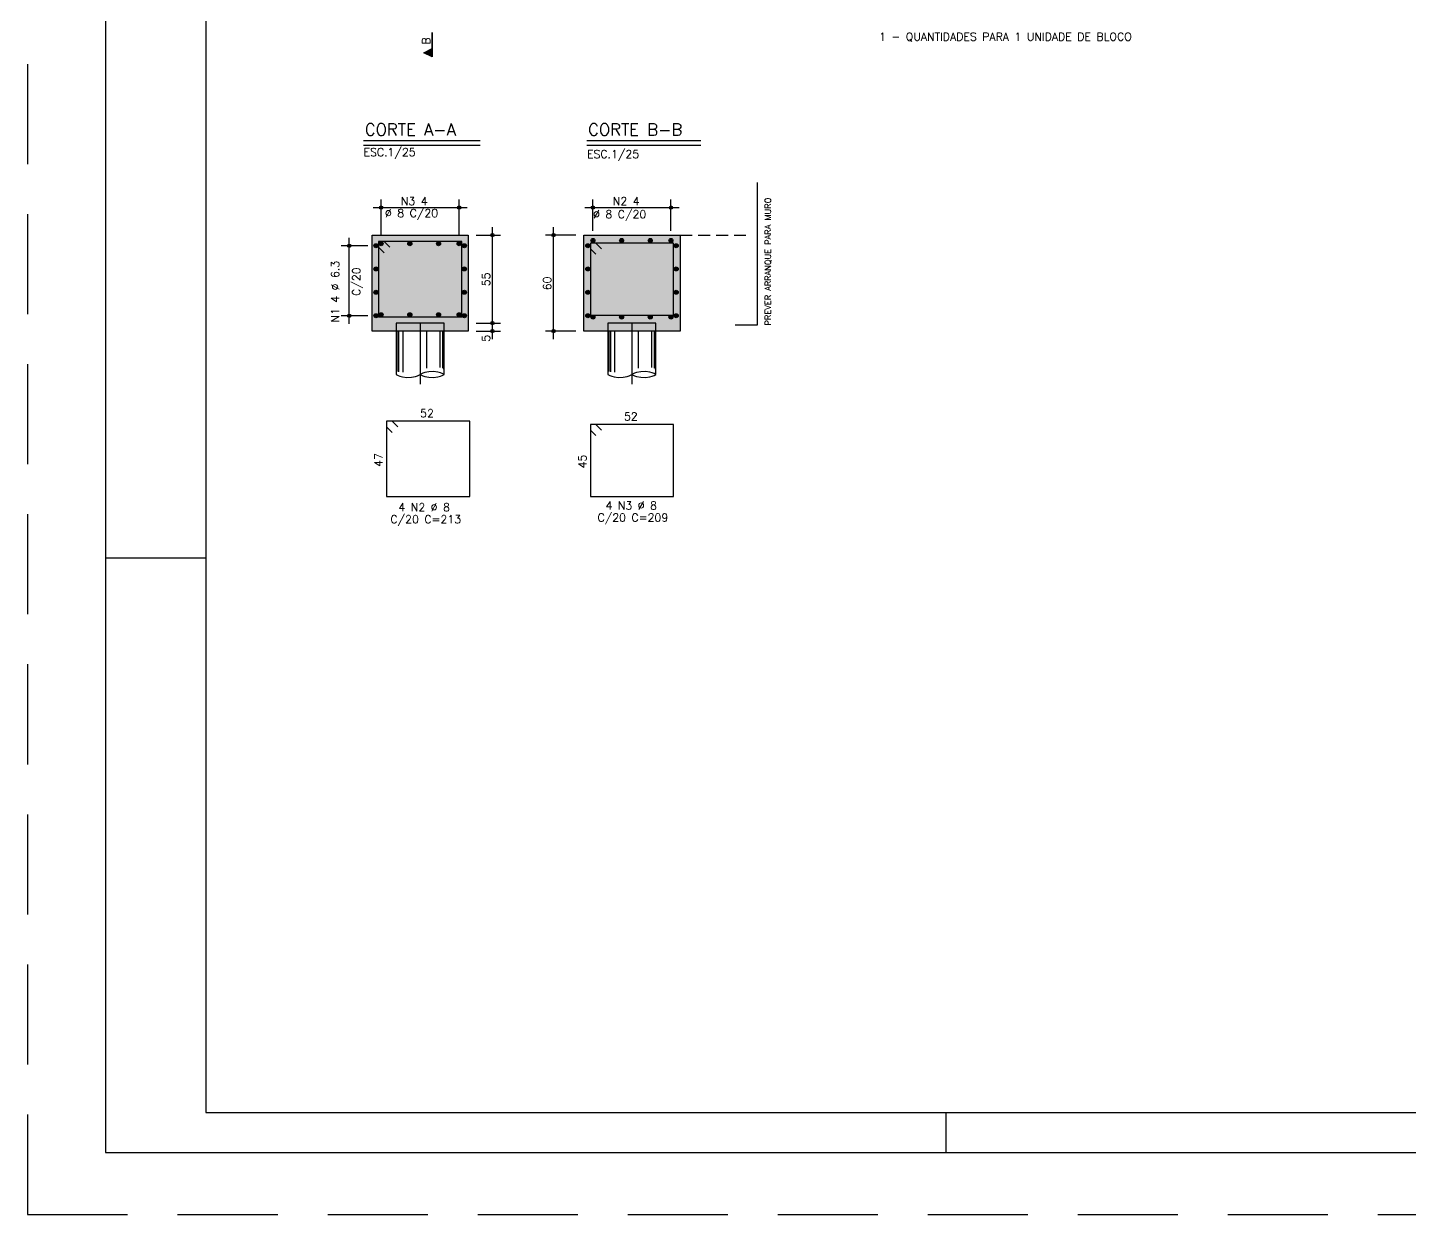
# Model space of a CAD drawing. Extents: x -1.9 to 86, y -1.2 to 61.3.
# Drawn here: x -1.95 to 32.59, y -1.19 to 28.47 of the extents above; entities that cross this region are included whole.
import ezdxf

# ---------------------------------------------------------------- set-up
doc = ezdxf.new("R2010")
doc.units = 0
doc.header["$MEASUREMENT"] = 0
doc.linetypes.add('ESTILO_TQS_0001', pattern=[0.45, 0.3, -0.15])
doc.linetypes.add('HIDDEN', pattern=[0.375, 0.25, -0.125])
doc.layers.get('0').update_dxf_attribs({"linetype": 'CONTINUOUS'})
doc.layers.get('Defpoints').update_dxf_attribs({"linetype": 'CONTINUOUS'})
for name, color, linetype in [('ARQ_FOLHA', 7, 'CONTINUOUS'), ('PENA_01', 1, 'CONTINUOUS'), ('PENA_02', 2, 'CONTINUOUS'), ('PENA_03', 3, 'CONTINUOUS'), ('PENA_04', 4, 'CONTINUOUS'), ('PENA_05', 5, 'CONTINUOUS'), ('PENA_10', 253, 'CONTINUOUS')]:
    doc.layers.add(name, color=color, linetype=linetype)
doc.styles.get("Standard").update_dxf_attribs({"font": 'ROMANS.SHX'})

# ---------------------------------------------------------------- blocks, each defined once
blk = doc.blocks.new('FOLHA A1 - 841 X 594')
at = {"layer": 'ARQ_FOLHA', "color": 1}
for p, q in [((-816, 148.5), (-841, 148.5)), ((-631, 10), (-631, 0))]:
    blk.add_line(p, q, dxfattribs=at)
for points in [[(-841, 0), (0, 0), (0, 594), (-841, 594)], [(-816, 10), (-10, 10), (-10, 584), (-816, 584)]]:
    blk.add_lwpolyline(points, close=True, dxfattribs=at)
at = {"layer": 'Defpoints', "color": 8, "linetype": 'HIDDEN', "ltscale": 100}
blk.add_lwpolyline([(-860.5, 609.5), (-860.5, -15.5), (19.5, -15.5), (19.5, 609.5)], close=True, dxfattribs=at)
blk = doc.blocks.new('*U23')
blk.add_blockref('FOLHA A1 - 841 X 594', (0, 0))

msp = doc.modelspace()

# ---------------------------------------------------------------- linework, layer by layer
at = {"layer": 'PENA_01', "linetype": 'Continuous'}
for p, q in [((6.448, 25.651), (9.363, 25.651)), ((12.029, 25.651), (14.879, 25.651)), ((6.886, 23.272), (6.886, 24.176)), ((8.836, 23.272), (8.836, 24.176)), ((12.181, 23.392), (12.181, 24.176)), ((14.131, 23.392), (14.131, 24.176)), ((6.686, 23.976), (9.036, 23.976)), ((11.981, 23.976), (14.331, 23.976)), ((9.667, 20.887), (9.667, 23.487)), ((11.196, 20.687), (11.196, 23.487)), ((6.088, 21.072), (6.088, 23.222)), ((9.261, 23.287), (9.867, 23.287)), ((11.756, 23.287), (10.996, 23.287)), ((6.556, 23.022), (5.888, 23.022)), ((6.556, 21.272), (5.888, 21.272)), ((9.261, 21.087), (9.867, 21.087)), ((9.261, 21.087), (9.867, 21.087)), ((9.667, 20.687), (9.667, 21.287)), ((9.261, 20.887), (9.867, 20.887)), ((11.756, 20.887), (10.996, 20.887))]:
    msp.add_line(p, q, dxfattribs=at)
at = {"layer": 'PENA_01', "linetype": 'ESTILO_TQS_0001'}
msp.add_line((14.356, 23.287), (16.001, 23.287), dxfattribs=at)
at = {"layer": 'PENA_02', "linetype": 'Continuous'}
for centre, radius in [((6.886, 23.976), 0.0416), ((6.886, 23.976), 0.0208), ((8.836, 23.976), 0.0416), ((8.836, 23.976), 0.0208), ((12.181, 23.976), 0.0416), ((12.181, 23.976), 0.0208), ((14.131, 23.976), 0.0416), ((14.131, 23.976), 0.0208), ((9.667, 23.287), 0.04), ((9.667, 23.287), 0.02), ((11.196, 23.287), 0.04), ((11.196, 23.287), 0.02), ((6.088, 23.022), 0.0416), ((6.088, 23.022), 0.0208), ((6.088, 21.272), 0.0416), ((6.088, 21.272), 0.0208), ((9.667, 21.087), 0.04), ((9.667, 21.087), 0.04), ((9.667, 21.087), 0.02), ((9.667, 21.087), 0.02), ((9.667, 20.887), 0.04), ((9.667, 20.887), 0.02), ((11.196, 20.887), 0.04), ((11.196, 20.887), 0.02)]:
    msp.add_circle(centre, radius, dxfattribs=at)
at = {"layer": 'PENA_03', "linetype": 'Continuous'}
for p, q in [((6.448, 25.531), (9.363, 25.531)), ((12.029, 25.531), (14.879, 25.531)), ((9.061, 23.287), (9.061, 23.287)), ((11.956, 23.287), (11.956, 23.287)), ((12.181, 23.192), (12.181, 23.192)), ((14.131, 23.192), (14.131, 23.192)), ((6.756, 23.022), (6.756, 23.022)), ((6.886, 23.072), (6.886, 23.072)), ((8.836, 23.072), (8.836, 23.072)), ((6.756, 21.272), (6.756, 21.272)), ((8.461, 21.087), (7.261, 21.087)), ((7.261, 21.087), (7.261, 19.801)), ((7.861, 21.087), (7.861, 19.556)), ((8.461, 19.801), (8.461, 21.087)), ((9.061, 21.087), (9.061, 21.087)), ((9.061, 21.087), (9.061, 21.087)), ((13.756, 21.087), (12.556, 21.087)), ((12.556, 21.087), (12.556, 19.801)), ((13.156, 21.087), (13.156, 19.556)), ((13.756, 19.801), (13.756, 21.087)), ((8.461, 20.887), (7.261, 20.887)), ((7.29, 19.875), (7.29, 20.887)), ((7.33, 19.869), (7.33, 20.887)), ((7.434, 19.864), (7.434, 20.887)), ((8.025, 19.963), (8.025, 20.887)), ((8.36, 19.974), (8.36, 20.887)), ((8.425, 19.957), (8.425, 20.887)), ((8.449, 19.933), (8.449, 20.887)), ((9.061, 20.887), (9.061, 20.887)), ((11.956, 20.887), (11.956, 20.887)), ((13.756, 20.887), (12.556, 20.887)), ((12.584, 19.875), (12.584, 20.887)), ((12.624, 19.869), (12.624, 20.887)), ((12.729, 19.864), (12.729, 20.887)), ((13.319, 19.963), (13.319, 20.887)), ((13.654, 19.974), (13.654, 20.887)), ((13.719, 19.957), (13.719, 20.887)), ((13.743, 19.933), (13.743, 20.887))]:
    msp.add_line(p, q, dxfattribs=at)
for points in [[(6.661, 23.287), (9.061, 23.287), (9.061, 20.887), (6.661, 20.887), (6.661, 23.287)], [(11.956, 23.287), (14.356, 23.287), (14.356, 20.887), (11.956, 20.887), (11.956, 23.287)], [(7.261, 19.801), (7.308, 19.779), (7.354, 19.762), (7.418, 19.744), (7.525, 19.729), (7.642, 19.733), (7.745, 19.754), (7.795, 19.771), (7.861, 19.801)], [(8.461, 19.801), (8.414, 19.823), (8.369, 19.84), (8.305, 19.858), (8.198, 19.873), (8.08, 19.869), (7.978, 19.848), (7.928, 19.831), (7.861, 19.801)], [(7.861, 19.801), (7.928, 19.771), (7.978, 19.754), (8.08, 19.733), (8.198, 19.729), (8.305, 19.744), (8.369, 19.762), (8.414, 19.779), (8.461, 19.801)], [(12.556, 19.801), (12.603, 19.779), (12.649, 19.762), (12.713, 19.744), (12.819, 19.729), (12.937, 19.733), (13.039, 19.754), (13.089, 19.771), (13.156, 19.801)], [(13.756, 19.801), (13.709, 19.823), (13.663, 19.84), (13.599, 19.858), (13.492, 19.873), (13.375, 19.869), (13.272, 19.848), (13.222, 19.831), (13.156, 19.801)], [(13.156, 19.801), (13.222, 19.771), (13.272, 19.754), (13.375, 19.733), (13.492, 19.729), (13.599, 19.744), (13.663, 19.762), (13.709, 19.779), (13.756, 19.801)]]:
    msp.add_lwpolyline(points, dxfattribs=at)
for centre in [(12.181, 23.152), (12.897, 23.152), (13.614, 23.152), (14.131, 23.152), (6.756, 23.022), (6.886, 23.072), (7.603, 23.072), (8.32, 23.072), (8.836, 23.072), (8.966, 23.022), (12.051, 23.022), (14.261, 23.022), (6.756, 22.439), (8.966, 22.439), (12.051, 22.439), (14.261, 22.439), (6.756, 21.856), (8.966, 21.856), (12.051, 21.856), (14.261, 21.856), (6.756, 21.272), (6.886, 21.297), (7.603, 21.297), (8.32, 21.297), (8.836, 21.297), (8.966, 21.272), (12.051, 21.272), (12.181, 21.237), (12.897, 21.237), (13.614, 21.237), (14.131, 21.237), (14.261, 21.272)]:
    msp.add_circle(centre, 0.05, dxfattribs=at)
for points in [[(12.231, 23.152), (12.156, 23.196), (12.134, 23.169)], [(12.231, 23.152), (12.134, 23.169), (12.134, 23.135)], [(12.231, 23.152), (12.134, 23.135), (12.156, 23.109)], [(12.231, 23.152), (12.189, 23.202), (12.156, 23.196)], [(12.231, 23.152), (12.156, 23.109), (12.189, 23.103)], [(12.231, 23.152), (12.219, 23.184), (12.189, 23.202)], [(12.231, 23.152), (12.189, 23.103), (12.219, 23.12)], [(12.231, 23.152), (12.219, 23.12), (12.231, 23.152)], [(12.947, 23.152), (12.872, 23.196), (12.85, 23.169)], [(12.947, 23.152), (12.85, 23.169), (12.85, 23.135)], [(12.947, 23.152), (12.85, 23.135), (12.872, 23.109)], [(12.947, 23.152), (12.906, 23.202), (12.872, 23.196)], [(12.947, 23.152), (12.872, 23.109), (12.906, 23.103)], [(12.947, 23.152), (12.936, 23.184), (12.906, 23.202)], [(12.947, 23.152), (12.906, 23.103), (12.936, 23.12)], [(12.947, 23.152), (12.936, 23.12), (12.947, 23.152)], [(13.664, 23.152), (13.589, 23.196), (13.567, 23.169)], [(13.664, 23.152), (13.567, 23.169), (13.567, 23.135)], [(13.664, 23.152), (13.567, 23.135), (13.589, 23.109)], [(13.664, 23.152), (13.623, 23.202), (13.589, 23.196)], [(13.664, 23.152), (13.589, 23.109), (13.623, 23.103)], [(13.664, 23.152), (13.652, 23.184), (13.623, 23.202)], [(13.664, 23.152), (13.623, 23.103), (13.652, 23.12)], [(13.664, 23.152), (13.652, 23.12), (13.664, 23.152)], [(14.181, 23.152), (14.106, 23.196), (14.084, 23.169)], [(14.181, 23.152), (14.084, 23.169), (14.084, 23.135)], [(14.181, 23.152), (14.084, 23.135), (14.106, 23.109)], [(14.181, 23.152), (14.139, 23.202), (14.106, 23.196)], [(14.181, 23.152), (14.106, 23.109), (14.139, 23.103)], [(14.181, 23.152), (14.169, 23.184), (14.139, 23.202)], [(14.181, 23.152), (14.139, 23.103), (14.169, 23.12)], [(14.181, 23.152), (14.169, 23.12), (14.181, 23.152)], [(6.806, 23.022), (6.731, 23.066), (6.709, 23.039)], [(6.806, 23.022), (6.709, 23.039), (6.709, 23.005)], [(6.806, 23.022), (6.709, 23.005), (6.731, 22.979)], [(6.806, 23.022), (6.765, 23.072), (6.731, 23.066)], [(6.806, 23.022), (6.731, 22.979), (6.765, 22.973)], [(6.806, 23.022), (6.795, 23.054), (6.765, 23.072)], [(6.806, 23.022), (6.765, 22.973), (6.795, 22.99)], [(6.806, 23.022), (6.795, 22.99), (6.806, 23.022)], [(6.936, 23.072), (6.861, 23.116), (6.839, 23.089)], [(6.936, 23.072), (6.839, 23.089), (6.839, 23.055)], [(6.936, 23.072), (6.839, 23.055), (6.861, 23.029)], [(6.936, 23.072), (6.895, 23.122), (6.861, 23.116)], [(6.936, 23.072), (6.861, 23.029), (6.895, 23.023)], [(6.936, 23.072), (6.925, 23.104), (6.895, 23.122)], [(6.936, 23.072), (6.895, 23.023), (6.925, 23.04)], [(6.936, 23.072), (6.925, 23.04), (6.936, 23.072)], [(7.653, 23.072), (7.578, 23.116), (7.556, 23.089)], [(7.653, 23.072), (7.556, 23.089), (7.556, 23.055)], [(7.653, 23.072), (7.556, 23.055), (7.578, 23.029)], [(7.653, 23.072), (7.612, 23.122), (7.578, 23.116)], [(7.653, 23.072), (7.578, 23.029), (7.612, 23.023)], [(7.653, 23.072), (7.641, 23.104), (7.612, 23.122)], [(7.653, 23.072), (7.612, 23.023), (7.641, 23.04)], [(7.653, 23.072), (7.641, 23.04), (7.653, 23.072)], [(8.37, 23.072), (8.295, 23.116), (8.273, 23.089)], [(8.37, 23.072), (8.273, 23.089), (8.273, 23.055)], [(8.37, 23.072), (8.273, 23.055), (8.295, 23.029)], [(8.37, 23.072), (8.328, 23.122), (8.295, 23.116)], [(8.37, 23.072), (8.295, 23.029), (8.328, 23.023)], [(8.37, 23.072), (8.358, 23.104), (8.328, 23.122)], [(8.37, 23.072), (8.328, 23.023), (8.358, 23.04)], [(8.37, 23.072), (8.358, 23.04), (8.37, 23.072)], [(8.886, 23.072), (8.811, 23.116), (8.789, 23.089)], [(8.886, 23.072), (8.789, 23.089), (8.789, 23.055)], [(8.886, 23.072), (8.789, 23.055), (8.811, 23.029)], [(8.886, 23.072), (8.845, 23.122), (8.811, 23.116)], [(8.886, 23.072), (8.811, 23.029), (8.845, 23.023)], [(8.886, 23.072), (8.875, 23.104), (8.845, 23.122)], [(8.886, 23.072), (8.845, 23.023), (8.875, 23.04)], [(8.886, 23.072), (8.875, 23.04), (8.886, 23.072)], [(9.016, 23.022), (8.941, 23.066), (8.919, 23.039)], [(9.016, 23.022), (8.919, 23.039), (8.919, 23.005)], [(9.016, 23.022), (8.919, 23.005), (8.941, 22.979)], [(9.016, 23.022), (8.975, 23.072), (8.941, 23.066)], [(9.016, 23.022), (8.941, 22.979), (8.975, 22.973)], [(9.016, 23.022), (9.005, 23.054), (8.975, 23.072)], [(9.016, 23.022), (8.975, 22.973), (9.005, 22.99)], [(9.016, 23.022), (9.005, 22.99), (9.016, 23.022)], [(12.101, 23.022), (12.026, 23.066), (12.004, 23.039)], [(12.101, 23.022), (12.004, 23.039), (12.004, 23.005)], [(12.101, 23.022), (12.004, 23.005), (12.026, 22.979)], [(12.101, 23.022), (12.059, 23.072), (12.026, 23.066)], [(12.101, 23.022), (12.026, 22.979), (12.059, 22.973)], [(12.101, 23.022), (12.089, 23.054), (12.059, 23.072)], [(12.101, 23.022), (12.059, 22.973), (12.089, 22.99)], [(12.101, 23.022), (12.089, 22.99), (12.101, 23.022)], [(14.311, 23.022), (14.236, 23.066), (14.214, 23.039)], [(14.311, 23.022), (14.214, 23.039), (14.214, 23.005)], [(14.311, 23.022), (14.214, 23.005), (14.236, 22.979)], [(14.311, 23.022), (14.269, 23.072), (14.236, 23.066)], [(14.311, 23.022), (14.236, 22.979), (14.269, 22.973)], [(14.311, 23.022), (14.299, 23.054), (14.269, 23.072)], [(14.311, 23.022), (14.269, 22.973), (14.299, 22.99)], [(14.311, 23.022), (14.299, 22.99), (14.311, 23.022)], [(6.806, 22.439), (6.731, 22.482), (6.709, 22.456)], [(6.806, 22.439), (6.709, 22.456), (6.709, 22.422)], [(6.806, 22.439), (6.765, 22.488), (6.731, 22.482)], [(6.806, 22.439), (6.795, 22.471), (6.765, 22.488)], [(9.016, 22.439), (8.941, 22.482), (8.919, 22.456)], [(9.016, 22.439), (8.919, 22.456), (8.919, 22.422)], [(9.016, 22.439), (8.975, 22.488), (8.941, 22.482)], [(9.016, 22.439), (9.005, 22.471), (8.975, 22.488)], [(12.101, 22.439), (12.026, 22.482), (12.004, 22.456)], [(12.101, 22.439), (12.004, 22.456), (12.004, 22.422)], [(12.101, 22.439), (12.059, 22.488), (12.026, 22.482)], [(12.101, 22.439), (12.089, 22.471), (12.059, 22.488)], [(14.311, 22.439), (14.236, 22.482), (14.214, 22.456)], [(14.311, 22.439), (14.214, 22.456), (14.214, 22.422)], [(14.311, 22.439), (14.269, 22.488), (14.236, 22.482)], [(14.311, 22.439), (14.299, 22.471), (14.269, 22.488)], [(6.806, 22.439), (6.709, 22.422), (6.731, 22.396)], [(6.806, 22.439), (6.731, 22.396), (6.765, 22.39)], [(6.806, 22.439), (6.765, 22.39), (6.795, 22.407)], [(6.806, 22.439), (6.795, 22.407), (6.806, 22.439)], [(9.016, 22.439), (8.919, 22.422), (8.941, 22.396)], [(9.016, 22.439), (8.941, 22.396), (8.975, 22.39)], [(9.016, 22.439), (8.975, 22.39), (9.005, 22.407)], [(9.016, 22.439), (9.005, 22.407), (9.016, 22.439)], [(12.101, 22.439), (12.004, 22.422), (12.026, 22.396)], [(12.101, 22.439), (12.026, 22.396), (12.059, 22.39)], [(12.101, 22.439), (12.059, 22.39), (12.089, 22.407)], [(12.101, 22.439), (12.089, 22.407), (12.101, 22.439)], [(14.311, 22.439), (14.214, 22.422), (14.236, 22.396)], [(14.311, 22.439), (14.236, 22.396), (14.269, 22.39)], [(14.311, 22.439), (14.269, 22.39), (14.299, 22.407)], [(14.311, 22.439), (14.299, 22.407), (14.311, 22.439)], [(6.806, 21.856), (6.731, 21.899), (6.709, 21.873)], [(6.806, 21.856), (6.709, 21.873), (6.709, 21.839)], [(6.806, 21.856), (6.709, 21.839), (6.731, 21.812)], [(6.806, 21.856), (6.765, 21.905), (6.731, 21.899)], [(6.806, 21.856), (6.731, 21.812), (6.765, 21.806)], [(6.806, 21.856), (6.795, 21.888), (6.765, 21.905)], [(6.806, 21.856), (6.765, 21.806), (6.795, 21.824)], [(6.806, 21.856), (6.795, 21.824), (6.806, 21.856)], [(9.016, 21.856), (8.941, 21.899), (8.919, 21.873)], [(9.016, 21.856), (8.919, 21.873), (8.919, 21.839)], [(9.016, 21.856), (8.919, 21.839), (8.941, 21.812)], [(9.016, 21.856), (8.975, 21.905), (8.941, 21.899)], [(9.016, 21.856), (8.941, 21.812), (8.975, 21.806)], [(9.016, 21.856), (9.005, 21.888), (8.975, 21.905)], [(9.016, 21.856), (8.975, 21.806), (9.005, 21.824)], [(9.016, 21.856), (9.005, 21.824), (9.016, 21.856)], [(12.101, 21.856), (12.026, 21.899), (12.004, 21.873)], [(12.101, 21.856), (12.004, 21.873), (12.004, 21.839)], [(12.101, 21.856), (12.004, 21.839), (12.026, 21.812)], [(12.101, 21.856), (12.059, 21.905), (12.026, 21.899)], [(12.101, 21.856), (12.026, 21.812), (12.059, 21.806)], [(12.101, 21.856), (12.089, 21.888), (12.059, 21.905)], [(12.101, 21.856), (12.059, 21.806), (12.089, 21.824)], [(12.101, 21.856), (12.089, 21.824), (12.101, 21.856)], [(14.311, 21.856), (14.236, 21.899), (14.214, 21.873)], [(14.311, 21.856), (14.214, 21.873), (14.214, 21.839)], [(14.311, 21.856), (14.214, 21.839), (14.236, 21.812)], [(14.311, 21.856), (14.269, 21.905), (14.236, 21.899)], [(14.311, 21.856), (14.236, 21.812), (14.269, 21.806)], [(14.311, 21.856), (14.299, 21.888), (14.269, 21.905)], [(14.311, 21.856), (14.269, 21.806), (14.299, 21.824)], [(14.311, 21.856), (14.299, 21.824), (14.311, 21.856)], [(6.806, 21.272), (6.731, 21.316), (6.709, 21.289)], [(6.806, 21.272), (6.709, 21.289), (6.709, 21.255)], [(6.806, 21.272), (6.709, 21.255), (6.731, 21.229)], [(6.806, 21.272), (6.765, 21.322), (6.731, 21.316)], [(6.806, 21.272), (6.731, 21.229), (6.765, 21.223)], [(6.806, 21.272), (6.795, 21.304), (6.765, 21.322)], [(6.806, 21.272), (6.765, 21.223), (6.795, 21.24)], [(6.806, 21.272), (6.795, 21.24), (6.806, 21.272)], [(6.936, 21.297), (6.861, 21.341), (6.839, 21.314)], [(6.936, 21.297), (6.839, 21.314), (6.839, 21.28)], [(6.936, 21.297), (6.839, 21.28), (6.861, 21.254)], [(6.936, 21.297), (6.895, 21.347), (6.861, 21.341)], [(6.936, 21.297), (6.861, 21.254), (6.895, 21.248)], [(6.936, 21.297), (6.925, 21.329), (6.895, 21.347)], [(6.936, 21.297), (6.895, 21.248), (6.925, 21.265)], [(6.936, 21.297), (6.925, 21.265), (6.936, 21.297)], [(7.653, 21.297), (7.578, 21.341), (7.556, 21.314)], [(7.653, 21.297), (7.556, 21.314), (7.556, 21.28)], [(7.653, 21.297), (7.556, 21.28), (7.578, 21.254)], [(7.653, 21.297), (7.612, 21.347), (7.578, 21.341)], [(7.653, 21.297), (7.578, 21.254), (7.612, 21.248)], [(7.653, 21.297), (7.641, 21.329), (7.612, 21.347)], [(7.653, 21.297), (7.612, 21.248), (7.641, 21.265)], [(7.653, 21.297), (7.641, 21.265), (7.653, 21.297)], [(8.37, 21.297), (8.295, 21.341), (8.273, 21.314)], [(8.37, 21.297), (8.273, 21.314), (8.273, 21.28)], [(8.37, 21.297), (8.273, 21.28), (8.295, 21.254)], [(8.37, 21.297), (8.328, 21.347), (8.295, 21.341)], [(8.37, 21.297), (8.295, 21.254), (8.328, 21.248)], [(8.37, 21.297), (8.358, 21.329), (8.328, 21.347)], [(8.37, 21.297), (8.328, 21.248), (8.358, 21.265)], [(8.37, 21.297), (8.358, 21.265), (8.37, 21.297)], [(8.886, 21.297), (8.811, 21.341), (8.789, 21.314)], [(8.886, 21.297), (8.789, 21.314), (8.789, 21.28)], [(8.886, 21.297), (8.789, 21.28), (8.811, 21.254)], [(8.886, 21.297), (8.845, 21.347), (8.811, 21.341)], [(8.886, 21.297), (8.811, 21.254), (8.845, 21.248)], [(8.886, 21.297), (8.875, 21.329), (8.845, 21.347)], [(8.886, 21.297), (8.845, 21.248), (8.875, 21.265)], [(8.886, 21.297), (8.875, 21.265), (8.886, 21.297)], [(9.016, 21.272), (8.941, 21.316), (8.919, 21.289)], [(9.016, 21.272), (8.919, 21.289), (8.919, 21.255)], [(9.016, 21.272), (8.919, 21.255), (8.941, 21.229)], [(9.016, 21.272), (8.975, 21.322), (8.941, 21.316)], [(9.016, 21.272), (8.941, 21.229), (8.975, 21.223)], [(9.016, 21.272), (9.005, 21.304), (8.975, 21.322)], [(9.016, 21.272), (8.975, 21.223), (9.005, 21.24)], [(9.016, 21.272), (9.005, 21.24), (9.016, 21.272)], [(12.101, 21.272), (12.026, 21.316), (12.004, 21.289)], [(12.101, 21.272), (12.004, 21.289), (12.004, 21.255)], [(12.101, 21.272), (12.004, 21.255), (12.026, 21.229)], [(12.101, 21.272), (12.059, 21.322), (12.026, 21.316)], [(12.101, 21.272), (12.026, 21.229), (12.059, 21.223)], [(12.101, 21.272), (12.089, 21.304), (12.059, 21.322)], [(12.101, 21.272), (12.059, 21.223), (12.089, 21.24)], [(12.101, 21.272), (12.089, 21.24), (12.101, 21.272)], [(12.231, 21.237), (12.156, 21.281), (12.134, 21.254)], [(12.231, 21.237), (12.134, 21.254), (12.134, 21.22)], [(12.231, 21.237), (12.134, 21.22), (12.156, 21.194)], [(12.231, 21.237), (12.189, 21.287), (12.156, 21.281)], [(12.231, 21.237), (12.156, 21.194), (12.189, 21.188)], [(12.231, 21.237), (12.219, 21.269), (12.189, 21.287)], [(12.231, 21.237), (12.189, 21.188), (12.219, 21.205)], [(12.231, 21.237), (12.219, 21.205), (12.231, 21.237)], [(12.947, 21.237), (12.872, 21.281), (12.85, 21.254)], [(12.947, 21.237), (12.85, 21.254), (12.85, 21.22)], [(12.947, 21.237), (12.85, 21.22), (12.872, 21.194)], [(12.947, 21.237), (12.906, 21.287), (12.872, 21.281)], [(12.947, 21.237), (12.872, 21.194), (12.906, 21.188)], [(12.947, 21.237), (12.936, 21.269), (12.906, 21.287)], [(12.947, 21.237), (12.906, 21.188), (12.936, 21.205)], [(12.947, 21.237), (12.936, 21.205), (12.947, 21.237)], [(13.664, 21.237), (13.589, 21.281), (13.567, 21.254)], [(13.664, 21.237), (13.567, 21.254), (13.567, 21.22)], [(13.664, 21.237), (13.567, 21.22), (13.589, 21.194)], [(13.664, 21.237), (13.623, 21.287), (13.589, 21.281)], [(13.664, 21.237), (13.589, 21.194), (13.623, 21.188)], [(13.664, 21.237), (13.652, 21.269), (13.623, 21.287)], [(13.664, 21.237), (13.623, 21.188), (13.652, 21.205)], [(13.664, 21.237), (13.652, 21.205), (13.664, 21.237)], [(14.181, 21.237), (14.106, 21.281), (14.084, 21.254)], [(14.181, 21.237), (14.084, 21.254), (14.084, 21.22)], [(14.181, 21.237), (14.084, 21.22), (14.106, 21.194)], [(14.181, 21.237), (14.139, 21.287), (14.106, 21.281)], [(14.181, 21.237), (14.106, 21.194), (14.139, 21.188)], [(14.181, 21.237), (14.169, 21.269), (14.139, 21.287)], [(14.181, 21.237), (14.139, 21.188), (14.169, 21.205)], [(14.181, 21.237), (14.169, 21.205), (14.181, 21.237)], [(14.311, 21.272), (14.236, 21.316), (14.214, 21.289)], [(14.311, 21.272), (14.214, 21.289), (14.214, 21.255)], [(14.311, 21.272), (14.214, 21.255), (14.236, 21.229)], [(14.311, 21.272), (14.269, 21.322), (14.236, 21.316)], [(14.311, 21.272), (14.236, 21.229), (14.269, 21.223)], [(14.311, 21.272), (14.299, 21.304), (14.269, 21.322)], [(14.311, 21.272), (14.269, 21.223), (14.299, 21.24)], [(14.311, 21.272), (14.299, 21.24), (14.311, 21.272)]]:
    msp.add_solid(points, dxfattribs=at)
at = {"layer": 'PENA_04', "linetype": 'Continuous'}
for p, q in [((8.16, 27.745), (8.16, 28.351)), ((8.161, 28.351), (8.161, 27.743)), ((7.954, 27.847), (8.16, 27.95)), ((8.161, 27.743), (7.954, 27.847)), ((7.956, 27.847), (8.16, 27.949)), ((8.16, 27.745), (7.956, 27.847)), ((7.97, 27.839), (7.97, 27.856)), ((7.986, 27.831), (7.986, 27.863)), ((8.002, 27.823), (8.002, 27.871)), ((8.018, 27.815), (8.018, 27.879)), ((8.033, 27.807), (8.033, 27.887)), ((8.049, 27.799), (8.049, 27.895)), ((8.065, 27.791), (8.065, 27.903)), ((8.081, 27.783), (8.081, 27.911)), ((8.097, 27.775), (8.097, 27.919)), ((8.113, 27.767), (8.113, 27.927)), ((8.129, 27.759), (8.129, 27.935)), ((8.145, 27.751), (8.145, 27.943))]:
    msp.add_line(p, q, dxfattribs=at)
at = {"layer": 'PENA_05', "linetype": 'Continuous'}
for p, q in [((6.961, 23.127), (6.821, 23.127)), ((6.821, 23.127), (6.821, 21.247)), ((8.901, 23.127), (6.821, 23.127)), ((6.821, 23.127), (6.821, 22.987)), ((6.821, 22.987), (6.961, 22.847)), ((7.101, 22.987), (6.961, 23.127)), ((8.901, 21.247), (8.901, 23.127)), ((12.256, 23.087), (12.116, 23.087)), ((12.116, 23.087), (12.116, 21.287)), ((14.196, 23.087), (12.116, 23.087)), ((12.116, 23.087), (12.116, 22.947)), ((12.116, 22.947), (12.256, 22.807)), ((12.396, 22.947), (12.256, 23.087)), ((14.196, 21.287), (14.196, 23.087)), ((6.821, 21.247), (8.901, 21.247)), ((12.116, 21.287), (14.196, 21.287)), ((7.161, 18.633), (7.021, 18.633)), ((7.021, 18.633), (7.021, 16.753)), ((9.101, 18.633), (7.021, 18.633)), ((7.021, 18.633), (7.021, 18.493)), ((7.021, 18.493), (7.161, 18.353)), ((7.301, 18.493), (7.161, 18.633)), ((9.101, 16.753), (9.101, 18.633)), ((12.256, 18.553), (12.116, 18.553)), ((12.116, 18.553), (12.116, 16.753)), ((14.196, 18.553), (12.116, 18.553)), ((12.116, 18.553), (12.116, 18.413)), ((12.116, 18.413), (12.256, 18.273)), ((12.396, 18.413), (12.256, 18.553)), ((14.196, 16.753), (14.196, 18.553)), ((7.021, 16.753), (9.101, 16.753)), ((12.116, 16.753), (14.196, 16.753))]:
    msp.add_line(p, q, dxfattribs=at)
msp.add_lwpolyline([(15.736, 21.047), (16.29, 21.047), (16.29, 24.598)], dxfattribs=at)
at = {"layer": 'PENA_10', "linetype": 'Continuous'}
for points in [[(6.661, 20.887), (9.061, 20.887), (9.061, 23.287)], [(6.661, 20.887), (9.061, 23.287), (6.661, 23.287)], [(6.661, 20.887), (6.661, 23.287), (6.661, 20.887)], [(11.956, 20.887), (14.356, 20.887), (14.356, 23.287)], [(11.956, 20.887), (14.356, 23.287), (11.956, 23.287)], [(11.956, 20.887), (11.956, 23.287), (11.956, 20.887)]]:
    msp.add_solid(points, dxfattribs=at)

# ---------------------------------------------------------------- block references
at = {"xscale": 0.09999999999999938, "yscale": 0.09999999999999938, "zscale": 0.09999999999999938}
msp.add_blockref('*U23', (84.1, 0.356), dxfattribs=at)

# ---------------------------------------------------------------- texts
at = {"layer": 'PENA_03', "linetype": 'Continuous'}
for s, p in [('1 - QUANTIDADES PARA 1 UNIDADE DE BLOCO', (19.331, 28.146)), ('ESC.1/25', (6.446, 25.26)), ('ESC.1/25', (12.032, 25.212)), ('N3 4', (7.381, 24.036)), ('N2 4', (12.676, 24.036)), ('%%c 8 C/20', (6.981, 23.736)), ('%%c 8 C/20', (12.184, 23.707)), ('52', (7.861, 18.733)), ('52', (12.956, 18.653)), ('4 N2 %%c 8', (7.318, 16.383)), ('4 N3 %%c 8', (12.495, 16.426)), ('C/20 C=213', (7.118, 16.083)), ('C/20 C=209', (12.295, 16.126))]:
    msp.add_text(s, height=0.2, dxfattribs=at).set_placement(p)
for s, height, p in [('PREVER ARRANQUE PARA MURO', 0.15, (16.629, 21.027)), ('N1 4 %%c 6.3', 0.2, (5.835, 21.099)), ('C/20', 0.2, (6.365, 21.767)), ('55', 0.2, (9.607, 22.007)), ('60', 0.2, (11.136, 21.907)), ('5', 0.2, (9.607, 20.621)), ('47', 0.2, (6.921, 17.493)), ('45', 0.2, (12.016, 17.453))]:
    msp.add_text(s, height=height, rotation=90, dxfattribs=at).set_placement(p)
at = {"layer": 'PENA_04', "linetype": 'Continuous'}
msp.add_text('B', height=0.2, rotation=90, dxfattribs=at).set_placement((8.111, 28.051))
at = {"layer": 'PENA_05', "linetype": 'Continuous'}
for s, p in [('CORTE A-A', (6.478, 25.774)), ('CORTE B-B', (12.059, 25.774))]:
    msp.add_text(s, height=0.3, dxfattribs=at).set_placement(p)

doc.saveas('drawing.dxf')
